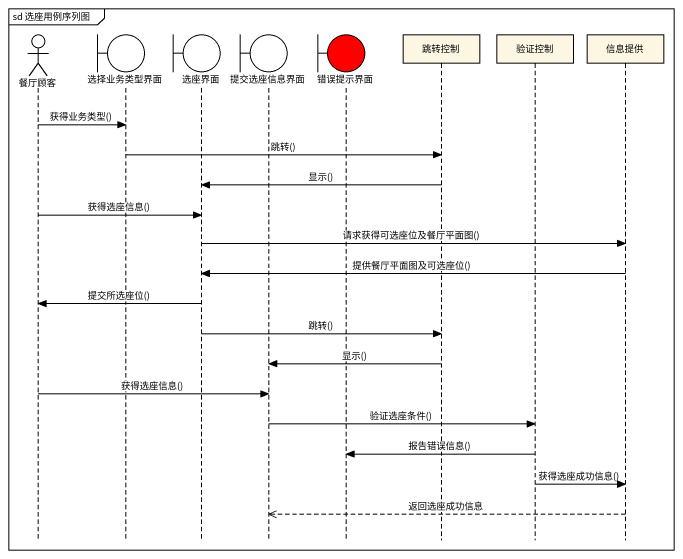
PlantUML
@startuml
mainframe sd 选座用例序列图
hide footbox
actor 餐厅顾客
boundary 选择业务类型界面
boundary 选座界面
boundary 提交选座信息界面
boundary 错误提示界面 #FF0000
participant 跳转控制
participant 验证控制
participant 信息提供

餐厅顾客 -> 选择业务类型界面 : 获得业务类型()
选择业务类型界面 -> 跳转控制 : 跳转()
跳转控制 -> 选座界面 : 显示()
餐厅顾客 -> 选座界面 : 获得选座信息()
选座界面 -> 信息提供 : 请求获得可选座位及餐厅平面图()
信息提供 -> 选座界面 : 提供餐厅平面图及可选座位()
选座界面 -> 餐厅顾客 : 提交所选座位()
选座界面 -> 跳转控制 : 跳转()
跳转控制 -> 提交选座信息界面 : 显示()
餐厅顾客 -> 提交选座信息界面 : 获得选座信息()
提交选座信息界面 -> 验证控制 : 验证选座条件()
验证控制 -> 错误提示界面 : 报告错误信息()
验证控制 -> 信息提供 : 获得选座成功信息()
信息提供 -->> 提交选座信息界面 : 返回选座成功信息
@enduml
